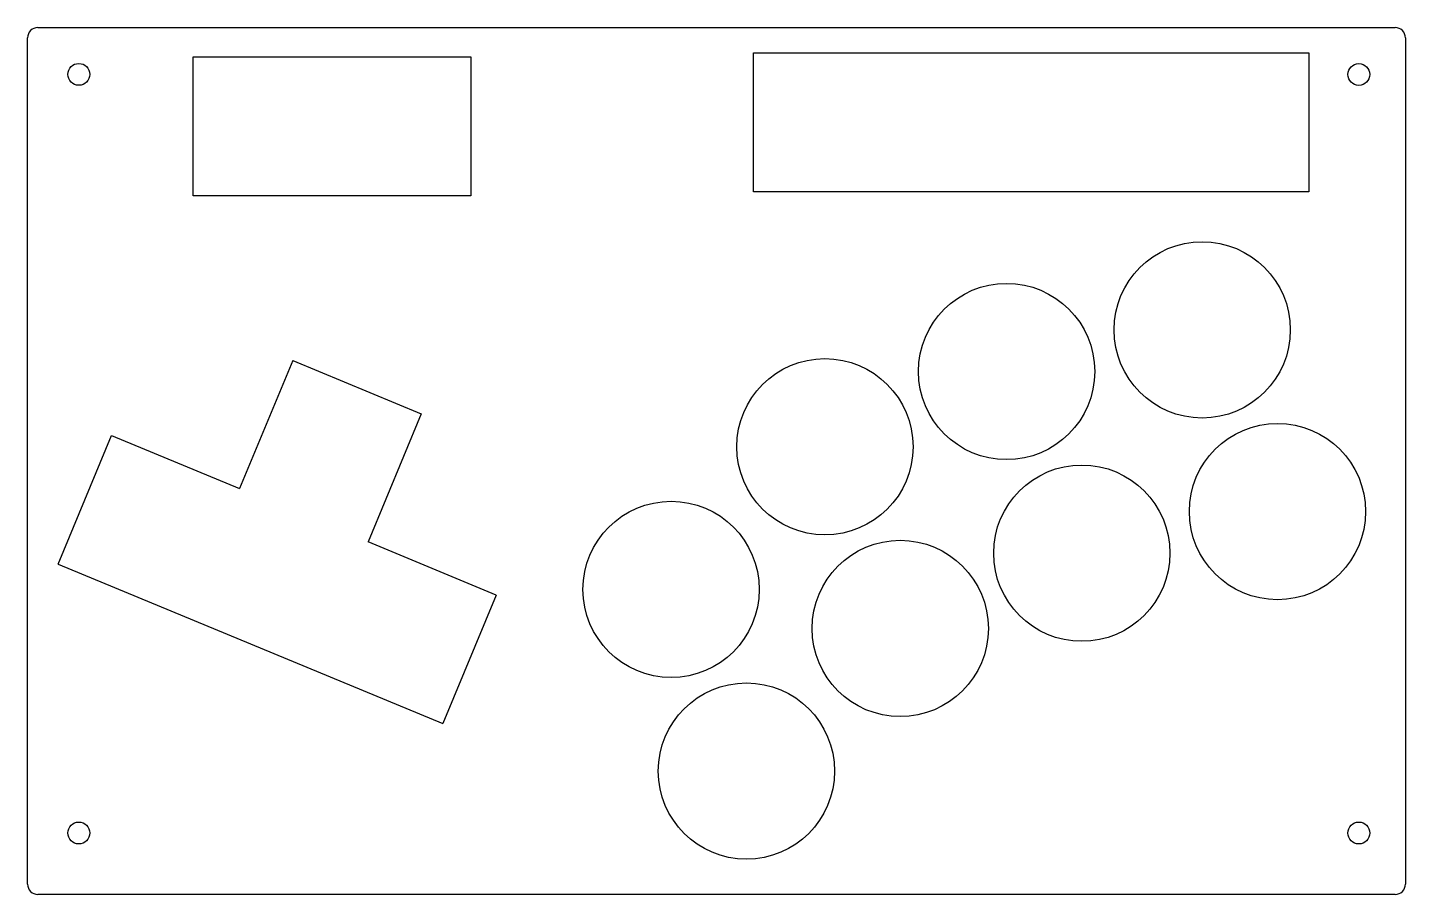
# Model space of a CAD drawing. Header units: millimetres. Extents: x 62 to 251, y -143 to -24.
import ezdxf

# ---------------------------------------------------------------- set-up
doc = ezdxf.new("R2010")
doc.units = ezdxf.units.MM
doc.layers.add('Body004', color=7, linetype='CONTINUOUS')

msp = doc.modelspace()

# ---------------------------------------------------------------- linework, layer by layer
at = {"layer": 'Body004'}
for p, q in [((62.9437, -24.0499, 11.5), (249.344, -24.0499, 11.5)), ((62.9437, -24.0499, 11.5), (62.9437, -24.0499, 14.5)), ((62.9437, -24.0499, 14.5), (249.344, -24.0499, 14.5)), ((62.9437, -24.0499, 11.5), (249.344, -24.0499, 11.5)), ((62.9437, -24.0499, 11.5), (62.9437, -24.0499, 14.5)), ((62.9437, -24.0499, 14.5), (249.344, -24.0499, 14.5)), ((249.344, -24.0499, 11.5), (249.344, -24.0499, 14.5)), ((249.344, -24.0499, 11.5), (249.344, -24.0499, 14.5)), ((61.5437, -141.65, 11.5), (61.5437, -25.4499, 11.5)), ((61.5437, -25.4499, 11.5), (61.5437, -25.4499, 14.5)), ((61.5437, -141.65, 14.5), (61.5437, -25.4499, 14.5)), ((61.5437, -141.65, 11.5), (61.5437, -25.4499, 11.5)), ((61.5437, -25.4499, 11.5), (61.5437, -25.4499, 14.5)), ((61.5437, -141.65, 14.5), (61.5437, -25.4499, 14.5)), ((250.744, -25.4499, 11.5), (250.744, -141.65, 11.5)), ((250.744, -25.4499, 11.5), (250.744, -25.4499, 14.5)), ((250.744, -25.4499, 14.5), (250.744, -141.65, 14.5)), ((250.744, -25.4499, 11.5), (250.744, -141.65, 11.5)), ((250.744, -25.4499, 11.5), (250.744, -25.4499, 14.5)), ((250.744, -25.4499, 14.5), (250.744, -141.65, 14.5)), ((84.2769, -28.0518, 11.5), (122.403, -28.0518, 11.5)), ((84.2769, -47.1353, 11.5), (84.2769, -28.0518, 11.5)), ((84.2769, -28.0518, 14.5), (122.403, -28.0518, 14.5)), ((84.2769, -47.1353, 14.5), (84.2769, -28.0518, 14.5)), ((84.2769, -28.0518, 14.5), (122.403, -28.0518, 14.5)), ((84.2769, -28.0518, 11.5), (122.403, -28.0518, 11.5)), ((84.2769, -28.0518, 14.5), (84.2769, -28.0518, 11.5)), ((84.2769, -47.1353, 14.5), (84.2769, -28.0518, 14.5)), ((84.2769, -28.0518, 14.5), (84.2769, -28.0518, 11.5)), ((84.2769, -47.1353, 11.5), (84.2769, -28.0518, 11.5)), ((122.403, -28.0518, 11.5), (122.403, -47.1353, 11.5)), ((122.403, -28.0518, 14.5), (122.403, -47.1353, 14.5)), ((122.403, -28.0518, 14.5), (122.403, -47.1353, 14.5)), ((122.403, -28.0518, 11.5), (122.403, -47.1353, 11.5)), ((122.403, -28.0518, 14.5), (122.403, -28.0518, 11.5)), ((122.403, -28.0518, 14.5), (122.403, -28.0518, 11.5)), ((161.235, -46.6132, 11.5), (161.235, -27.5343, 11.5)), ((161.235, -27.5343, 11.5), (237.475, -27.5343, 11.5)), ((161.235, -46.6132, 14.5), (161.235, -27.5343, 14.5)), ((161.235, -27.5343, 14.5), (237.475, -27.5343, 14.5)), ((161.235, -46.6132, 14.5), (161.235, -27.5343, 14.5)), ((161.235, -27.5343, 14.5), (161.235, -27.5343, 11.5)), ((161.235, -46.6132, 11.5), (161.235, -27.5343, 11.5)), ((161.235, -27.5343, 14.5), (237.475, -27.5343, 14.5)), ((161.235, -27.5343, 11.5), (237.475, -27.5343, 11.5)), ((161.235, -27.5343, 14.5), (161.235, -27.5343, 11.5)), ((237.475, -27.5343, 11.5), (237.475, -46.6132, 11.5)), ((237.475, -27.5343, 14.5), (237.475, -46.6132, 14.5)), ((237.475, -27.5343, 14.5), (237.475, -27.5343, 11.5)), ((237.475, -27.5343, 14.5), (237.475, -46.6132, 14.5)), ((237.475, -27.5343, 11.5), (237.475, -46.6132, 11.5)), ((237.475, -27.5343, 14.5), (237.475, -27.5343, 11.5)), ((70.0821, -30.4768, 14.5), (70.0821, -30.4768, 11.5)), ((70.0821, -30.4768, 14.5), (70.0821, -30.4768, 11.5)), ((245.847, -30.4861, 14.5), (245.847, -30.4861, 11.5)), ((245.847, -30.4861, 14.5), (245.847, -30.4861, 11.5)), ((122.403, -47.1353, 11.5), (84.2769, -47.1353, 11.5)), ((122.403, -47.1353, 14.5), (84.2769, -47.1353, 14.5)), ((122.403, -47.1353, 14.5), (84.2769, -47.1353, 14.5)), ((84.2769, -47.1353, 14.5), (84.2769, -47.1353, 11.5)), ((122.403, -47.1353, 11.5), (84.2769, -47.1353, 11.5)), ((84.2769, -47.1353, 14.5), (84.2769, -47.1353, 11.5)), ((122.403, -47.1353, 14.5), (122.403, -47.1353, 11.5)), ((122.403, -47.1353, 14.5), (122.403, -47.1353, 11.5)), ((237.475, -46.6132, 11.5), (161.235, -46.6132, 11.5)), ((237.475, -46.6132, 14.5), (161.235, -46.6132, 14.5)), ((161.235, -46.6132, 14.5), (161.235, -46.6132, 11.5)), ((237.475, -46.6132, 14.5), (161.235, -46.6132, 14.5)), ((161.235, -46.6132, 14.5), (161.235, -46.6132, 11.5)), ((237.475, -46.6132, 11.5), (161.235, -46.6132, 11.5)), ((237.475, -46.6132, 14.5), (237.475, -46.6132, 11.5)), ((237.475, -46.6132, 14.5), (237.475, -46.6132, 11.5)), ((234.934, -65.5483, 14.5), (234.934, -65.5483, 11.5)), ((234.934, -65.5483, 14.5), (234.934, -65.5483, 11.5)), ((97.9471, -69.7633, 11.5), (90.6465, -87.3464, 11.5)), ((97.9471, -69.7633, 14.5), (90.6465, -87.3464, 14.5)), ((97.9471, -69.7633, 14.5), (90.6465, -87.3464, 14.5)), ((97.9471, -69.7633, 11.5), (90.6465, -87.3464, 11.5)), ((97.9471, -69.7633, 11.5), (115.575, -77.0618, 11.5)), ((97.9471, -69.7633, 14.5), (115.575, -77.0618, 14.5)), ((97.9471, -69.7633, 14.5), (97.9471, -69.7633, 11.5)), ((97.9471, -69.7633, 14.5), (115.575, -77.0618, 14.5)), ((97.9471, -69.7633, 11.5), (115.575, -77.0618, 11.5)), ((97.9471, -69.7633, 14.5), (97.9471, -69.7633, 11.5)), ((208.079, -71.2653, 14.5), (208.079, -71.2653, 11.5)), ((208.079, -71.2653, 14.5), (208.079, -71.2653, 11.5)), ((115.575, -77.0618, 11.5), (108.3, -94.6587, 11.5)), ((115.575, -77.0618, 14.5), (108.3, -94.6587, 14.5)), ((115.575, -77.0618, 14.5), (108.3, -94.6587, 14.5)), ((115.575, -77.0618, 11.5), (108.3, -94.6587, 11.5)), ((115.575, -77.0618, 14.5), (115.575, -77.0618, 11.5)), ((115.575, -77.0618, 14.5), (115.575, -77.0618, 11.5)), ((65.7494, -97.7063, 11.5), (73.0599, -80.062, 11.5)), ((65.7494, -97.7063, 14.5), (73.0599, -80.062, 14.5)), ((65.7494, -97.7063, 14.5), (73.0599, -80.062, 14.5)), ((65.7494, -97.7063, 11.5), (73.0599, -80.062, 11.5)), ((73.0599, -80.062, 11.5), (90.6465, -87.3464, 11.5)), ((73.0599, -80.062, 14.5), (90.6465, -87.3464, 14.5)), ((73.0599, -80.062, 14.5), (90.6465, -87.3464, 14.5)), ((73.0599, -80.062, 11.5), (90.6465, -87.3464, 11.5)), ((73.0599, -80.062, 14.5), (73.0599, -80.062, 11.5)), ((73.0599, -80.062, 14.5), (73.0599, -80.062, 11.5)), ((183.134, -81.5922, 14.5), (183.134, -81.5922, 11.5)), ((183.134, -81.5922, 14.5), (183.134, -81.5922, 11.5)), ((90.6465, -87.3464, 14.5), (90.6465, -87.3464, 11.5)), ((90.6465, -87.3464, 14.5), (90.6465, -87.3464, 11.5)), ((245.273, -90.4945, 14.5), (245.273, -90.4945, 11.5)), ((245.273, -90.4945, 14.5), (245.273, -90.4945, 11.5)), ((125.902, -101.949, 11.5), (108.3, -94.6587, 11.5)), ((125.902, -101.949, 14.5), (108.3, -94.6587, 14.5)), ((108.3, -94.6587, 14.5), (108.3, -94.6587, 11.5)), ((125.902, -101.949, 14.5), (108.3, -94.6587, 14.5)), ((108.3, -94.6587, 14.5), (108.3, -94.6587, 11.5)), ((125.902, -101.949, 11.5), (108.3, -94.6587, 11.5)), ((218.407, -96.2037, 14.5), (218.407, -96.2037, 11.5)), ((218.407, -96.2037, 14.5), (218.407, -96.2037, 11.5)), ((65.7494, -97.7063, 11.5), (118.587, -119.587, 11.5)), ((65.7494, -97.7063, 14.5), (118.587, -119.587, 14.5)), ((65.7494, -97.7063, 14.5), (65.7494, -97.7063, 11.5)), ((65.7494, -97.7063, 14.5), (118.587, -119.587, 14.5)), ((65.7494, -97.7063, 11.5), (118.587, -119.587, 11.5)), ((65.7494, -97.7063, 14.5), (65.7494, -97.7063, 11.5)), ((125.902, -101.949, 11.5), (118.587, -119.587, 11.5)), ((125.902, -101.949, 14.5), (118.587, -119.587, 14.5)), ((125.902, -101.949, 14.5), (118.587, -119.587, 14.5)), ((125.902, -101.949, 11.5), (118.587, -119.587, 11.5)), ((125.902, -101.949, 14.5), (125.902, -101.949, 11.5)), ((125.902, -101.949, 14.5), (125.902, -101.949, 11.5)), ((162.011, -101.172, 14.5), (162.011, -101.172, 11.5)), ((162.011, -101.172, 14.5), (162.011, -101.172, 11.5)), ((193.471, -106.539, 14.5), (193.471, -106.539, 11.5)), ((193.471, -106.539, 14.5), (193.471, -106.539, 11.5)), ((118.587, -119.587, 14.5), (118.587, -119.587, 11.5)), ((118.587, -119.587, 14.5), (118.587, -119.587, 11.5)), ((172.352, -126.112, 14.5), (172.352, -126.112, 11.5)), ((172.352, -126.112, 14.5), (172.352, -126.112, 11.5)), ((70.0796, -134.616, 14.5), (70.0796, -134.616, 11.5)), ((70.0796, -134.616, 14.5), (70.0796, -134.616, 11.5)), ((245.847, -134.619, 14.5), (245.847, -134.619, 11.5)), ((245.847, -134.619, 14.5), (245.847, -134.619, 11.5)), ((61.5437, -141.65, 11.5), (61.5437, -141.65, 14.5)), ((61.5437, -141.65, 11.5), (61.5437, -141.65, 14.5)), ((250.744, -141.65, 11.5), (250.744, -141.65, 14.5)), ((250.744, -141.65, 11.5), (250.744, -141.65, 14.5)), ((249.344, -143.05, 11.5), (62.9437, -143.05, 11.5)), ((249.344, -143.05, 14.5), (62.9437, -143.05, 14.5)), ((62.9437, -143.05, 11.5), (62.9437, -143.05, 14.5)), ((249.344, -143.05, 11.5), (62.9437, -143.05, 11.5)), ((62.9437, -143.05, 11.5), (62.9437, -143.05, 14.5)), ((249.344, -143.05, 14.5), (62.9437, -143.05, 14.5)), ((249.344, -143.05, 11.5), (249.344, -143.05, 14.5)), ((249.344, -143.05, 11.5), (249.344, -143.05, 14.5))]:
    msp.add_line(p, q, dxfattribs=at)
for centre, radius in [((68.5821, -30.4768), 1.5), ((68.5821, -30.4768), 1.5), ((68.5821, -30.4768), 1.5), ((68.5821, -30.4768), 1.5), ((244.347, -30.4861), 1.5), ((244.347, -30.4861), 1.5), ((244.347, -30.4861), 1.5), ((244.347, -30.4861), 1.5), ((222.834, -65.5483), 12.1), ((222.834, -65.5483), 12.1), ((222.834, -65.5483), 12.1), ((222.834, -65.5483), 12.1), ((195.979, -71.2653), 12.1), ((195.979, -71.2653), 12.1), ((195.979, -71.2653), 12.1), ((195.979, -71.2653), 12.1), ((171.034, -81.5922), 12.1), ((171.034, -81.5922), 12.1), ((171.034, -81.5922), 12.1), ((171.034, -81.5922), 12.1), ((233.173, -90.4945), 12.1), ((233.173, -90.4945), 12.1), ((233.173, -90.4945), 12.1), ((233.173, -90.4945), 12.1), ((206.307, -96.2037), 12.1), ((206.307, -96.2037), 12.1), ((206.307, -96.2037), 12.1), ((206.307, -96.2037), 12.1), ((149.911, -101.172), 12.1), ((149.911, -101.172), 12.1), ((149.911, -101.172), 12.1), ((149.911, -101.172), 12.1), ((181.371, -106.539), 12.1), ((181.371, -106.539), 12.1), ((181.371, -106.539), 12.1), ((181.371, -106.539), 12.1), ((160.252, -126.112), 12.1), ((160.252, -126.112), 12.1), ((160.252, -126.112), 12.1), ((160.252, -126.112), 12.1), ((68.5796, -134.616), 1.5), ((68.5796, -134.616), 1.5), ((68.5796, -134.616), 1.5), ((68.5796, -134.616), 1.5), ((244.347, -134.619), 1.5), ((244.347, -134.619), 1.5), ((244.347, -134.619), 1.5), ((244.347, -134.619), 1.5)]:
    msp.add_circle(centre, radius, dxfattribs=at)
for centre, start, end in [((62.9437, -25.4499, 11.5), 90, -180), ((62.9437, -25.4499, 11.5), 90, -180), ((62.9437, -25.4499, 14.5), 90, -180), ((62.9437, -25.4499, 14.5), 90, -180), ((249.344, -25.4499, 11.5), 0, 90), ((249.344, -25.4499, 11.5), 0, 90), ((249.344, -25.4499, 14.5), 0, 90), ((249.344, -25.4499, 14.5), 0, 90), ((62.9437, -141.65, 11.5), 180, -90), ((62.9437, -141.65, 14.5), 180, -90), ((62.9437, -141.65, 11.5), 180, -90), ((62.9437, -141.65, 14.5), 180, -90), ((249.344, -141.65, 11.5), -90, 0), ((249.344, -141.65, 14.5), -90, 0), ((249.344, -141.65, 11.5), -90, 0), ((249.344, -141.65, 14.5), -90, 0)]:
    msp.add_arc(centre, 1.4, start, end, dxfattribs=at)

doc.saveas('drawing.dxf')
